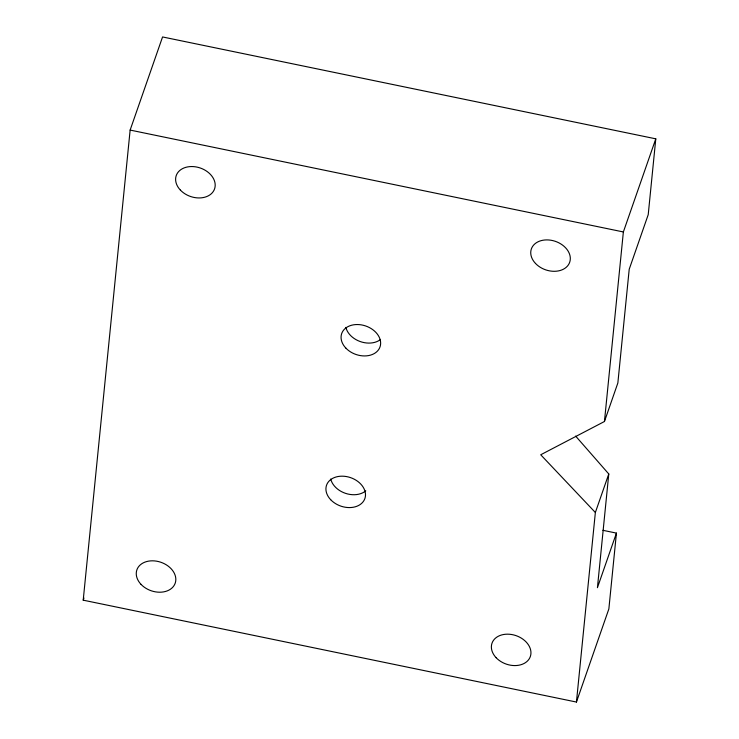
<?xml version="1.0" encoding="UTF-8"?>
<svg xmlns="http://www.w3.org/2000/svg" width="739" height="739" viewBox="0 0 739 739"><rect width="100%" height="100%" fill="white"/><g stroke="black" fill="none" stroke-linecap="round" stroke-linejoin="round"><path stroke-width="1.11" d="M83.211 600.17L130.138 130.073L162.562 36.95L655.789 138.83L648.223 214.652L629.212 269.245L617.859 382.978L604.447 421.507L540.717 454.771L595.357 512.496L576.438 702.05L83.211 600.17L83.96 597.999M604.447 421.507L623.365 231.954L655.789 138.83M575.644 436.102L608.779 473.967L597.426 587.699L616.437 533.105L602.895 530.306M616.437 533.105L608.862 608.927L576.438 702.05M595.357 512.496L608.779 473.967M130.138 130.073L623.365 231.954M380.058 339.857A20.286 15.048 19.2 0 1 359.995 341.473A20.286 15.048 19.2 0 1 345.88 327.386M365.759 490.844A20.286 15.048 19.2 0 1 345.482 493.338A20.286 15.048 19.2 0 1 330.739 479.029M496.146 657.719A20.286 15.048 19.2 0 0 529.835 657.738A20.286 15.048 19.2 0 0 507.527 634.173A20.286 15.048 19.2 0 0 496.146 657.719M141.029 584.364A20.286 15.048 19.2 0 0 174.709 584.383A20.286 15.048 19.2 0 0 152.4 560.818A20.286 15.048 19.2 0 0 141.029 584.364M535.507 263.444A20.286 15.048 19.2 0 0 569.196 263.463A20.286 15.048 19.2 0 0 546.878 239.898A20.286 15.048 19.2 0 0 535.507 263.444M180.381 190.089A20.286 15.048 19.2 0 0 214.07 190.108A20.286 15.048 19.2 0 0 191.761 166.543A20.286 15.048 19.2 0 0 180.381 190.089M345.834 348.078A20.286 15.048 19.2 0 0 379.523 348.097A20.286 15.048 19.2 0 0 357.214 324.532A20.286 15.048 19.2 0 0 345.834 348.078M330.693 499.721A20.286 15.048 19.2 0 0 364.382 499.74A20.286 15.048 19.2 0 0 342.074 476.175A20.286 15.048 19.2 0 0 330.693 499.721"/></g></svg>
